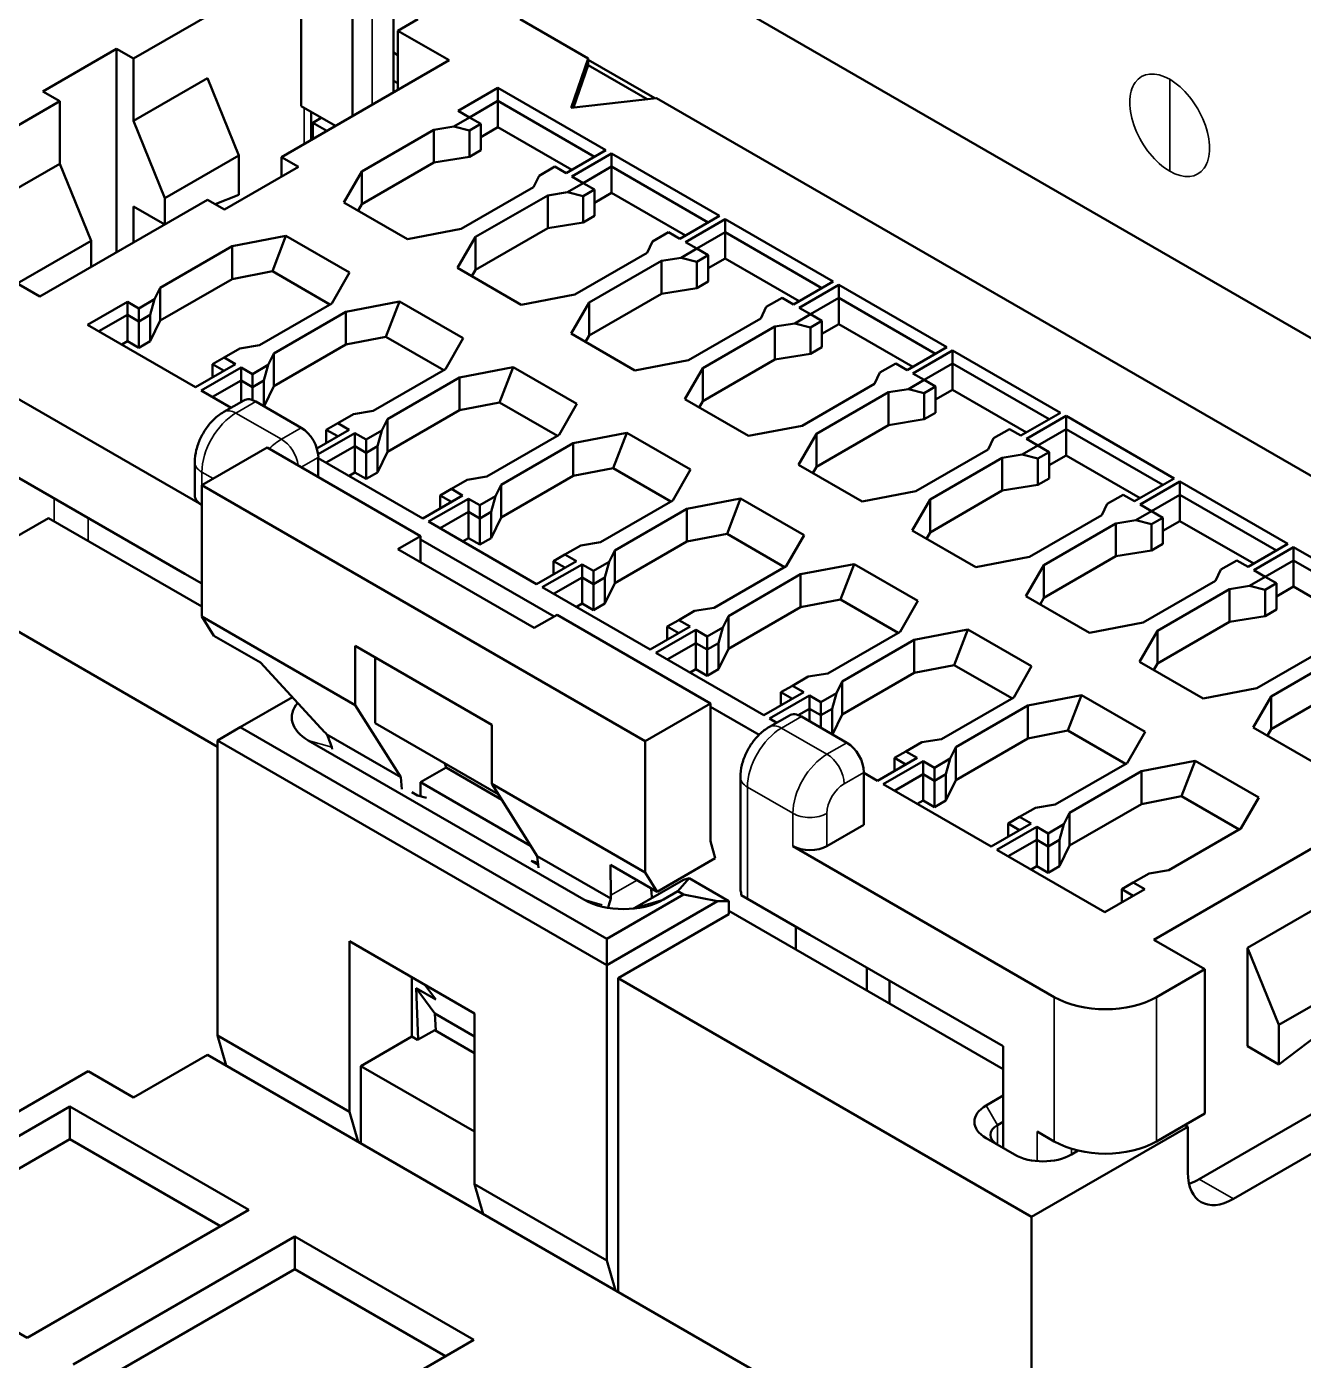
# Model space of a CAD drawing. Header units: millimetres. Extents: x 3118 to 4801, y 919 to 1849.
# Drawn here: x 4013.39 to 4029.27, y 1656.18 to 1672.78 of the extents above; entities that cross this region are included whole.
import ezdxf

# ---------------------------------------------------------------- set-up
doc = ezdxf.new("R2010")
doc.units = ezdxf.units.MM
doc.header["$LTSCALE"] = 1.8
doc.layers.add('외형선(ISO)', color=7, linetype='Continuous', lineweight=50)
doc.layers.add('좁은 외형선(ISO)', color=7, linetype='Continuous', lineweight=35)

msp = doc.modelspace()

# ---------------------------------------------------------------- linework, layer by layer
at = {"layer": '외형선(ISO)'}
for p, q in [((4017.954, 1671.96), (4017.954, 1673.727)), ((4016.806, 1673.584), (4014.72, 1672.38)), ((4016.806, 1673.584), (4016.806, 1671.788)), ((4021.6, 1673.388), (4030.086, 1668.489)), ((4017.443, 1671.665), (4017.443, 1673.216)), ((4018.256, 1672.869), (4018.008, 1672.727)), ((4019.529, 1672.869), (4020.377, 1672.38)), ((4018.008, 1671.992), (4018.008, 1672.727)), ((4018.008, 1672.727), (4018.645, 1672.359)), ((4014.508, 1672.502), (4013.589, 1671.971)), ((4014.508, 1672.502), (4014.508, 1669.971)), ((4014.72, 1672.38), (4014.508, 1672.502)), ((4018.008, 1672.424), (4017.954, 1672.456)), ((4014.72, 1671.604), (4014.72, 1672.38)), ((4016.559, 1671.155), (4018.645, 1672.359)), ((4020.377, 1672.38), (4020.165, 1671.767)), ((4020.377, 1672.298), (4020.195, 1671.771)), ((4020.377, 1672.38), (4020.377, 1672.298)), ((4021.205, 1671.887), (4020.377, 1672.365)), ((4021.108, 1671.876), (4020.377, 1672.298)), ((4015.64, 1672.135), (4014.72, 1671.604)), ((4015.64, 1672.135), (4016.028, 1671.175)), ((4018.008, 1672.073), (4017.954, 1672.105)), ((4013.589, 1671.971), (4013.801, 1671.849)), ((4019.253, 1672.016), (4018.758, 1671.73)), ((4020.596, 1671.24), (4019.253, 1672.016)), ((4019.253, 1672.016), (4019.253, 1671.853)), ((4013.801, 1671.849), (4011.715, 1670.644)), ((4013.801, 1671.849), (4013.801, 1671.073)), ((4017.231, 1671.543), (4016.806, 1671.788)), ((4019.253, 1671.853), (4018.899, 1671.649)), ((4019.253, 1671.853), (4019.253, 1671.526)), ((4020.455, 1671.159), (4019.253, 1671.853)), ((4020.165, 1671.767), (4021.226, 1671.89)), ((4021.226, 1671.89), (4031.17, 1666.149)), ((4016.93, 1671.716), (4016.93, 1671.369)), ((4016.948, 1671.583), (4017.054, 1671.645)), ((4018.899, 1671.649), (4018.703, 1671.535)), ((4018.758, 1671.73), (4018.899, 1671.649)), ((4018.899, 1671.649), (4019.041, 1671.567)), ((4015.109, 1670.644), (4014.72, 1671.604)), ((4017.125, 1671.481), (4016.948, 1671.583)), ((4016.948, 1671.379), (4016.948, 1671.583)), ((4017.559, 1670.977), (4018.457, 1671.496)), ((4018.703, 1671.535), (4018.457, 1671.496)), ((4018.457, 1671.496), (4018.457, 1671.087)), ((4018.703, 1671.535), (4018.899, 1671.485)), ((4019.041, 1671.567), (4018.899, 1671.485)), ((4018.899, 1671.485), (4018.899, 1671.159)), ((4019.041, 1671.567), (4019.041, 1671.24)), ((4019.253, 1671.526), (4019.041, 1671.404)), ((4020.172, 1670.996), (4019.253, 1671.526)), ((4016.028, 1671.175), (4015.109, 1670.644)), ((4016.028, 1670.685), (4016.028, 1671.175)), ((4016.559, 1671.155), (4016.559, 1670.91)), ((4016.771, 1671.032), (4016.559, 1671.155)), ((4018.899, 1671.159), (4018.457, 1671.087)), ((4019.041, 1671.24), (4018.899, 1671.159)), ((4020.101, 1670.955), (4020.596, 1671.24)), ((4020.667, 1671.2), (4020.172, 1670.914)), ((4022.011, 1670.424), (4020.667, 1671.2)), ((4020.667, 1671.2), (4020.667, 1671.036)), ((4013.801, 1671.073), (4012.882, 1670.542)), ((4013.801, 1671.073), (4014.19, 1670.114)), ((4015.852, 1670.502), (4016.771, 1671.032)), ((4017.337, 1670.591), (4017.559, 1670.977)), ((4017.559, 1670.569), (4018.457, 1671.087)), ((4017.559, 1670.977), (4017.559, 1670.569)), ((4019.764, 1670.923), (4019.96, 1671.036)), ((4019.96, 1671.036), (4020.101, 1670.955)), ((4020.667, 1671.036), (4020.314, 1670.832)), ((4020.667, 1671.036), (4020.667, 1670.71)), ((4021.869, 1670.342), (4020.667, 1671.036)), ((4019.695, 1670.781), (4018.797, 1670.263)), ((4019.695, 1670.781), (4019.764, 1670.923)), ((4020.314, 1670.832), (4020.117, 1670.719)), ((4020.172, 1670.914), (4020.314, 1670.832)), ((4020.314, 1670.832), (4020.455, 1670.751)), ((4013.554, 1669.42), (4015.64, 1670.624)), ((4015.109, 1670.644), (4015.109, 1670.318)), ((4015.64, 1670.624), (4015.852, 1670.502)), ((4015.736, 1670.568), (4016.028, 1670.685)), ((4018.974, 1670.161), (4019.872, 1670.679)), ((4020.117, 1670.719), (4019.872, 1670.679)), ((4019.872, 1670.679), (4019.872, 1670.271)), ((4020.117, 1670.719), (4020.314, 1670.669)), ((4020.455, 1670.751), (4020.314, 1670.669)), ((4020.314, 1670.669), (4020.314, 1670.342)), ((4020.455, 1670.751), (4020.455, 1670.424)), ((4020.667, 1670.71), (4020.455, 1670.587)), ((4021.586, 1670.179), (4020.667, 1670.71)), ((4014.72, 1670.093), (4014.72, 1670.542)), ((4014.72, 1670.542), (4015.109, 1670.318)), ((4018.129, 1670.134), (4017.337, 1670.591)), ((4017.513, 1670.489), (4017.559, 1670.569)), ((4020.314, 1670.342), (4019.872, 1670.271)), ((4020.455, 1670.424), (4020.314, 1670.342)), ((4021.516, 1670.138), (4022.011, 1670.424)), ((4022.081, 1670.383), (4021.586, 1670.097)), ((4023.425, 1669.608), (4022.081, 1670.383)), ((4022.081, 1670.383), (4022.081, 1670.22)), ((4014.19, 1670.114), (4013.271, 1669.583)), ((4014.19, 1669.787), (4014.19, 1670.114)), ((4015.947, 1670.046), (4016.615, 1670.175)), ((4016.446, 1669.734), (4016.615, 1670.175)), ((4016.615, 1670.175), (4017.407, 1669.718)), ((4018.797, 1670.263), (4018.129, 1670.134)), ((4018.751, 1669.775), (4018.974, 1670.161)), ((4018.974, 1669.752), (4019.872, 1670.271)), ((4018.974, 1670.161), (4018.974, 1669.752)), ((4021.178, 1670.106), (4021.374, 1670.22)), ((4021.374, 1670.22), (4021.516, 1670.138)), ((4022.081, 1670.22), (4021.728, 1670.016)), ((4022.081, 1670.22), (4022.081, 1669.893)), ((4023.283, 1669.526), (4022.081, 1670.22)), ((4015.049, 1669.528), (4015.947, 1670.046)), ((4015.947, 1670.046), (4015.947, 1669.638)), ((4021.109, 1669.965), (4020.211, 1669.446)), ((4021.109, 1669.965), (4021.178, 1670.106)), ((4021.728, 1670.016), (4021.531, 1669.902)), ((4021.586, 1670.097), (4021.728, 1670.016)), ((4021.728, 1670.016), (4021.869, 1669.934)), ((4012.917, 1669.787), (4013.554, 1669.42)), ((4020.388, 1669.344), (4021.286, 1669.863)), ((4021.531, 1669.902), (4021.286, 1669.863)), ((4021.286, 1669.863), (4021.286, 1669.454)), ((4021.531, 1669.902), (4021.728, 1669.852)), ((4021.869, 1669.934), (4021.728, 1669.852)), ((4021.728, 1669.852), (4021.728, 1669.526)), ((4021.869, 1669.934), (4021.869, 1669.608)), ((4022.081, 1669.893), (4021.869, 1669.771)), ((4023.001, 1669.363), (4022.081, 1669.893)), ((4015.049, 1669.12), (4015.947, 1669.638)), ((4015.947, 1669.638), (4016.446, 1669.734)), ((4016.446, 1669.734), (4017.163, 1669.32)), ((4017.407, 1669.718), (4017.185, 1669.332)), ((4019.543, 1669.318), (4018.751, 1669.775)), ((4018.928, 1669.673), (4018.974, 1669.752)), ((4015.049, 1669.528), (4014.98, 1669.386)), ((4015.049, 1669.528), (4015.049, 1669.12)), ((4020.388, 1668.936), (4021.286, 1669.454)), ((4021.728, 1669.526), (4021.286, 1669.454)), ((4021.869, 1669.608), (4021.728, 1669.526)), ((4022.93, 1669.322), (4023.425, 1669.608)), ((4023.496, 1669.567), (4023.001, 1669.281)), ((4024.839, 1668.791), (4023.496, 1669.567)), ((4023.496, 1669.567), (4023.496, 1669.403)), ((4014.643, 1669.354), (4014.148, 1669.069)), ((4014.784, 1669.273), (4014.643, 1669.354)), ((4014.643, 1669.354), (4014.643, 1669.191)), ((4014.98, 1669.386), (4014.784, 1669.273)), ((4014.98, 1669.386), (4014.925, 1669.191)), ((4017.185, 1669.332), (4016.287, 1668.813)), ((4017.361, 1669.23), (4018.03, 1669.358)), ((4017.86, 1668.918), (4018.03, 1669.358)), ((4018.03, 1669.358), (4018.822, 1668.901)), ((4020.211, 1669.446), (4019.543, 1669.318)), ((4020.165, 1668.958), (4020.388, 1669.344)), ((4020.388, 1669.344), (4020.388, 1668.936)), ((4022.523, 1669.148), (4022.592, 1669.29)), ((4022.592, 1669.29), (4022.788, 1669.403)), ((4022.788, 1669.403), (4022.93, 1669.322)), ((4023.496, 1669.403), (4023.142, 1669.199)), ((4023.496, 1669.403), (4023.496, 1669.077)), ((4024.698, 1668.709), (4023.496, 1669.403)), ((4014.643, 1669.191), (4014.289, 1668.987)), ((4014.643, 1669.191), (4014.643, 1668.864)), ((4014.784, 1669.109), (4014.643, 1669.191)), ((4014.784, 1669.273), (4014.784, 1669.109)), ((4014.925, 1669.191), (4014.784, 1669.109)), ((4014.925, 1669.191), (4014.925, 1668.864)), ((4015.049, 1669.12), (4014.925, 1668.864)), ((4016.463, 1668.711), (4017.361, 1669.23)), ((4017.361, 1669.23), (4017.361, 1668.822)), ((4022.523, 1669.148), (4021.625, 1668.63)), ((4023.142, 1669.199), (4022.946, 1669.086)), ((4023.001, 1669.281), (4023.142, 1669.199)), ((4023.142, 1669.199), (4023.283, 1669.118)), ((4023.283, 1669.118), (4023.142, 1669.036)), ((4023.283, 1669.118), (4023.283, 1668.791)), ((4014.148, 1669.069), (4015.491, 1668.293)), ((4014.784, 1669.109), (4014.784, 1668.783)), ((4020.957, 1668.501), (4020.165, 1668.958)), ((4021.802, 1668.528), (4022.7, 1669.046)), ((4022.946, 1669.086), (4022.7, 1669.046)), ((4022.7, 1669.046), (4022.7, 1668.638)), ((4022.946, 1669.086), (4023.142, 1669.036)), ((4023.142, 1669.036), (4023.142, 1668.709)), ((4023.496, 1669.077), (4023.283, 1668.954)), ((4024.415, 1668.546), (4023.496, 1669.077)), ((4014.643, 1668.864), (4014.572, 1668.824)), ((4014.784, 1668.783), (4014.643, 1668.864)), ((4014.925, 1668.864), (4014.784, 1668.783)), ((4016.041, 1668.774), (4016.287, 1668.813)), ((4016.463, 1668.303), (4017.361, 1668.822)), ((4017.361, 1668.822), (4017.86, 1668.918)), ((4017.86, 1668.918), (4018.578, 1668.503)), ((4018.822, 1668.901), (4018.599, 1668.515)), ((4020.342, 1668.856), (4020.388, 1668.936)), ((4023.283, 1668.791), (4023.142, 1668.709)), ((4024.344, 1668.505), (4024.839, 1668.791)), ((4015.569, 1666.827), (4012.316, 1668.705)), ((4015.845, 1668.66), (4015.703, 1668.579)), ((4015.845, 1668.66), (4016.041, 1668.774)), ((4015.986, 1668.579), (4015.845, 1668.66)), ((4016.463, 1668.711), (4016.395, 1668.57)), ((4016.463, 1668.711), (4016.463, 1668.303)), ((4021.625, 1668.63), (4020.957, 1668.501)), ((4021.802, 1668.119), (4022.7, 1668.638)), ((4023.142, 1668.709), (4022.7, 1668.638)), ((4024.91, 1668.75), (4024.415, 1668.464)), ((4026.253, 1667.975), (4024.91, 1668.75)), ((4024.91, 1668.75), (4024.91, 1668.587)), ((4015.491, 1668.293), (4015.986, 1668.579)), ((4016.057, 1668.538), (4015.562, 1668.252)), ((4015.703, 1668.579), (4015.703, 1668.415)), ((4015.845, 1668.497), (4015.703, 1668.579)), ((4016.198, 1668.456), (4016.057, 1668.538)), ((4016.057, 1668.538), (4016.057, 1668.375)), ((4016.395, 1668.57), (4016.198, 1668.456)), ((4016.198, 1668.456), (4016.198, 1668.293)), ((4016.395, 1668.57), (4016.34, 1668.375)), ((4018.599, 1668.515), (4017.701, 1667.997)), ((4018.776, 1668.413), (4019.444, 1668.542)), ((4019.274, 1668.101), (4019.444, 1668.542)), ((4019.444, 1668.542), (4020.236, 1668.085)), ((4021.579, 1668.142), (4021.802, 1668.528)), ((4021.802, 1668.528), (4021.802, 1668.119)), ((4023.937, 1668.332), (4024.006, 1668.473)), ((4024.006, 1668.473), (4024.203, 1668.587)), ((4024.203, 1668.587), (4024.344, 1668.505)), ((4024.415, 1668.464), (4024.556, 1668.383)), ((4024.91, 1668.587), (4024.556, 1668.383)), ((4024.91, 1668.587), (4024.91, 1668.26)), ((4026.112, 1667.893), (4024.91, 1668.587)), ((4016.057, 1668.375), (4015.703, 1668.17)), ((4016.057, 1668.375), (4016.057, 1668.109)), ((4016.198, 1668.293), (4016.057, 1668.375)), ((4016.34, 1668.375), (4016.198, 1668.293)), ((4016.198, 1668.293), (4016.198, 1668.133)), ((4016.34, 1668.375), (4016.34, 1668.056)), ((4016.463, 1668.303), (4016.343, 1668.054)), ((4017.878, 1667.895), (4018.776, 1668.413)), ((4018.776, 1668.413), (4018.776, 1668.005)), ((4023.937, 1668.332), (4023.039, 1667.813)), ((4024.556, 1668.383), (4024.36, 1668.269)), ((4024.556, 1668.383), (4024.698, 1668.301)), ((4024.698, 1668.301), (4024.556, 1668.219)), ((4024.698, 1668.301), (4024.698, 1667.975)), ((4015.562, 1668.252), (4015.934, 1668.037)), ((4015.843, 1667.985), (4016.091, 1668.128)), ((4022.371, 1667.685), (4021.579, 1668.142)), ((4023.216, 1667.711), (4024.114, 1668.23)), ((4024.36, 1668.269), (4024.114, 1668.23)), ((4024.114, 1668.23), (4024.114, 1667.821)), ((4024.36, 1668.269), (4024.556, 1668.219)), ((4024.556, 1668.219), (4024.556, 1667.893)), ((4024.91, 1668.26), (4024.698, 1668.138)), ((4025.829, 1667.73), (4024.91, 1668.26)), ((4016.806, 1667.787), (4016.241, 1668.113)), ((4017.259, 1667.844), (4017.455, 1667.957)), ((4017.455, 1667.957), (4017.701, 1667.997)), ((4017.878, 1667.487), (4018.776, 1668.005)), ((4018.776, 1668.005), (4019.274, 1668.101)), ((4019.274, 1668.101), (4019.992, 1667.687)), ((4020.236, 1668.085), (4020.013, 1667.699)), ((4021.756, 1668.04), (4021.802, 1668.119)), ((4024.698, 1667.975), (4024.556, 1667.893)), ((4025.758, 1667.689), (4026.253, 1667.975)), ((4017.259, 1667.844), (4017.117, 1667.762)), ((4017.4, 1667.762), (4017.259, 1667.844)), ((4017.878, 1667.895), (4017.809, 1667.753)), ((4017.878, 1667.895), (4017.878, 1667.487)), ((4023.039, 1667.813), (4022.371, 1667.685)), ((4023.216, 1667.303), (4024.114, 1667.821)), ((4024.556, 1667.893), (4024.114, 1667.821)), ((4026.324, 1667.934), (4025.829, 1667.648)), ((4027.667, 1667.158), (4026.324, 1667.934)), ((4026.324, 1667.934), (4026.324, 1667.77)), ((4017, 1667.531), (4017.4, 1667.762)), ((4017.471, 1667.721), (4017.016, 1667.459)), ((4017.117, 1667.762), (4017.117, 1667.599)), ((4017.259, 1667.681), (4017.117, 1667.762)), ((4017.612, 1667.64), (4017.471, 1667.721)), ((4017.471, 1667.721), (4017.471, 1667.558)), ((4017.809, 1667.753), (4017.612, 1667.64)), ((4017.612, 1667.64), (4017.612, 1667.476)), ((4017.809, 1667.753), (4017.754, 1667.558)), ((4020.013, 1667.699), (4019.115, 1667.18)), ((4020.19, 1667.597), (4020.858, 1667.725)), ((4020.688, 1667.285), (4020.858, 1667.725)), ((4020.858, 1667.725), (4021.65, 1667.268)), ((4022.993, 1667.325), (4023.216, 1667.711)), ((4023.216, 1667.711), (4023.216, 1667.303)), ((4025.352, 1667.515), (4025.42, 1667.657)), ((4025.42, 1667.657), (4025.617, 1667.77)), ((4025.617, 1667.77), (4025.758, 1667.689)), ((4025.829, 1667.648), (4025.97, 1667.566)), ((4026.324, 1667.77), (4025.97, 1667.566)), ((4026.324, 1667.77), (4026.324, 1667.444)), ((4027.526, 1667.076), (4026.324, 1667.77)), ((4016.382, 1667.542), (4015.569, 1667.072)), ((4016.382, 1667.542), (4018.291, 1666.439)), ((4017.471, 1667.558), (4017.117, 1667.354)), ((4017.471, 1667.558), (4017.471, 1667.231)), ((4017.612, 1667.476), (4017.471, 1667.558)), ((4017.754, 1667.558), (4017.612, 1667.476)), ((4017.612, 1667.476), (4017.612, 1667.15)), ((4017.754, 1667.558), (4017.754, 1667.231)), ((4017.878, 1667.487), (4017.754, 1667.231)), ((4019.292, 1667.078), (4020.19, 1667.597)), ((4020.19, 1667.597), (4020.19, 1667.189)), ((4025.352, 1667.515), (4024.454, 1666.997)), ((4025.97, 1667.566), (4025.774, 1667.453)), ((4025.97, 1667.566), (4026.112, 1667.485)), ((4026.112, 1667.485), (4025.97, 1667.403)), ((4026.112, 1667.485), (4026.112, 1667.158)), ((4015.357, 1665.97), (4012.953, 1667.358)), ((4015.481, 1666.95), (4015.481, 1667.358)), ((4017.018, 1667.174), (4017.018, 1667.419)), ((4017.018, 1667.411), (4018.32, 1666.66)), ((4023.785, 1666.868), (4022.993, 1667.325)), ((4023.17, 1667.223), (4023.216, 1667.303)), ((4024.63, 1666.895), (4025.528, 1667.413)), ((4025.774, 1667.453), (4025.528, 1667.413)), ((4025.528, 1667.413), (4025.528, 1667.005)), ((4025.774, 1667.453), (4025.97, 1667.403)), ((4025.97, 1667.403), (4025.97, 1667.076)), ((4026.324, 1667.444), (4026.112, 1667.321)), ((4027.243, 1666.913), (4026.324, 1667.444)), ((4017.471, 1667.231), (4017.4, 1667.191)), ((4017.612, 1667.15), (4017.471, 1667.231)), ((4017.754, 1667.231), (4017.612, 1667.15)), ((4018.673, 1667.027), (4018.869, 1667.141)), ((4018.869, 1667.141), (4019.115, 1667.18)), ((4019.292, 1666.67), (4020.19, 1667.189)), ((4020.19, 1667.189), (4020.688, 1667.285)), ((4020.688, 1667.285), (4021.406, 1666.87)), ((4021.65, 1667.268), (4021.427, 1666.882)), ((4026.112, 1667.158), (4025.97, 1667.076)), ((4027.172, 1666.872), (4027.667, 1667.158)), ((4015.569, 1667.072), (4021.084, 1663.888)), ((4015.569, 1667.072), (4015.569, 1665.439)), ((4018.673, 1667.027), (4018.532, 1666.946)), ((4018.814, 1666.946), (4018.673, 1667.027)), ((4019.292, 1667.078), (4019.223, 1666.937)), ((4019.292, 1667.078), (4019.292, 1666.67)), ((4024.454, 1666.997), (4023.785, 1666.868)), ((4024.63, 1666.486), (4025.528, 1667.005)), ((4025.97, 1667.076), (4025.528, 1667.005)), ((4027.738, 1667.117), (4027.243, 1666.831)), ((4029.082, 1666.342), (4027.738, 1667.117)), ((4027.738, 1667.117), (4027.738, 1666.954)), ((4018.32, 1666.66), (4018.814, 1666.946)), ((4018.885, 1666.905), (4018.39, 1666.619)), ((4018.532, 1666.946), (4018.532, 1666.782)), ((4018.673, 1666.864), (4018.532, 1666.946)), ((4019.027, 1666.823), (4018.885, 1666.905)), ((4018.885, 1666.905), (4018.885, 1666.742)), ((4019.223, 1666.937), (4019.027, 1666.823)), ((4019.027, 1666.823), (4019.027, 1666.66)), ((4019.223, 1666.937), (4019.168, 1666.742)), ((4021.427, 1666.882), (4020.529, 1666.364)), ((4021.604, 1666.78), (4022.272, 1666.909)), ((4022.103, 1666.468), (4022.272, 1666.909)), ((4022.272, 1666.909), (4023.064, 1666.452)), ((4024.408, 1666.509), (4024.63, 1666.895)), ((4024.63, 1666.895), (4024.63, 1666.486)), ((4026.766, 1666.699), (4026.835, 1666.84)), ((4026.835, 1666.84), (4027.031, 1666.954)), ((4027.031, 1666.954), (4027.172, 1666.872)), ((4027.243, 1666.831), (4027.385, 1666.75)), ((4027.738, 1666.954), (4027.385, 1666.75)), ((4027.738, 1666.954), (4027.738, 1666.627)), ((4028.94, 1666.26), (4027.738, 1666.954)), ((4015.763, 1663.817), (4010.761, 1666.705)), ((4013.66, 1666.664), (4013.165, 1666.378)), ((4013.66, 1666.664), (4015.569, 1665.562)), ((4018.885, 1666.742), (4018.532, 1666.537)), ((4018.885, 1666.742), (4018.885, 1666.415)), ((4019.027, 1666.66), (4018.885, 1666.742)), ((4019.168, 1666.742), (4019.027, 1666.66)), ((4019.027, 1666.66), (4019.027, 1666.333)), ((4019.168, 1666.742), (4019.168, 1666.415)), ((4019.292, 1666.67), (4019.168, 1666.415)), ((4020.706, 1666.262), (4021.604, 1666.78)), ((4021.604, 1666.78), (4021.604, 1666.372)), ((4026.766, 1666.699), (4025.868, 1666.18)), ((4027.188, 1666.636), (4026.943, 1666.597)), ((4027.385, 1666.75), (4027.188, 1666.636)), ((4027.188, 1666.636), (4027.385, 1666.586)), ((4027.385, 1666.75), (4027.526, 1666.668)), ((4027.526, 1666.668), (4027.385, 1666.586)), ((4027.526, 1666.668), (4027.526, 1666.342)), ((4027.738, 1666.627), (4027.526, 1666.505)), ((4028.657, 1666.097), (4027.738, 1666.627)), ((4018.39, 1666.619), (4019.734, 1665.843)), ((4021.604, 1666.372), (4022.103, 1666.468)), ((4022.103, 1666.468), (4022.82, 1666.054)), ((4025.2, 1666.052), (4024.408, 1666.509)), ((4024.584, 1666.407), (4024.63, 1666.486)), ((4026.045, 1666.078), (4026.943, 1666.597)), ((4026.943, 1666.597), (4026.943, 1666.188)), ((4027.385, 1666.586), (4027.385, 1666.26)), ((4018.291, 1666.439), (4018.008, 1666.276)), ((4018.291, 1666.113), (4018.291, 1666.439)), ((4019.953, 1665.439), (4018.291, 1666.399)), ((4018.885, 1666.415), (4018.814, 1666.374)), ((4019.027, 1666.333), (4018.885, 1666.415)), ((4019.168, 1666.415), (4019.027, 1666.333)), ((4020.087, 1666.211), (4020.284, 1666.324)), ((4020.284, 1666.324), (4020.529, 1666.364)), ((4020.706, 1665.854), (4021.604, 1666.372)), ((4023.064, 1666.452), (4022.841, 1666.066)), ((4027.526, 1666.342), (4027.385, 1666.26)), ((4028.587, 1666.056), (4029.082, 1666.342)), ((4029.152, 1666.301), (4028.657, 1666.015)), ((4030.478, 1665.535), (4029.152, 1666.301)), ((4029.152, 1666.301), (4029.152, 1666.137)), ((4018.008, 1666.276), (4019.705, 1665.296)), ((4019.734, 1665.843), (4020.229, 1666.129)), ((4020.087, 1666.211), (4019.946, 1666.129)), ((4019.946, 1666.129), (4019.946, 1665.966)), ((4020.087, 1666.048), (4019.946, 1666.129)), ((4020.229, 1666.129), (4020.087, 1666.211)), ((4020.706, 1666.262), (4020.637, 1666.12)), ((4020.706, 1666.262), (4020.706, 1665.854)), ((4025.868, 1666.18), (4025.2, 1666.052)), ((4026.045, 1665.67), (4026.943, 1666.188)), ((4027.385, 1666.26), (4026.943, 1666.188)), ((4028.249, 1666.024), (4028.445, 1666.137)), ((4028.445, 1666.137), (4028.587, 1666.056)), ((4029.152, 1666.137), (4028.799, 1665.933)), ((4029.152, 1666.137), (4029.152, 1665.811)), ((4030.354, 1665.443), (4029.152, 1666.137)), ((4015.569, 1665.848), (4015.357, 1665.97)), ((4020.299, 1666.088), (4019.804, 1665.803)), ((4020.441, 1666.007), (4020.299, 1666.088)), ((4020.299, 1666.088), (4020.299, 1665.925)), ((4020.637, 1666.12), (4020.441, 1666.007)), ((4020.441, 1666.007), (4020.441, 1665.843)), ((4020.637, 1666.12), (4020.582, 1665.925)), ((4022.841, 1666.066), (4021.943, 1665.547)), ((4022.12, 1665.445), (4023.018, 1665.964)), ((4023.018, 1665.964), (4023.686, 1666.092)), ((4023.018, 1665.964), (4023.018, 1665.556)), ((4023.517, 1665.652), (4023.686, 1666.092)), ((4023.686, 1666.092), (4024.478, 1665.635)), ((4025.822, 1665.692), (4026.045, 1666.078)), ((4026.045, 1666.078), (4026.045, 1665.67)), ((4028.18, 1665.882), (4028.249, 1666.024)), ((4028.657, 1666.015), (4028.799, 1665.933)), ((4019.804, 1665.803), (4021.148, 1665.027)), ((4020.299, 1665.925), (4019.946, 1665.721)), ((4020.299, 1665.925), (4020.299, 1665.599)), ((4020.441, 1665.843), (4020.299, 1665.925)), ((4020.582, 1665.925), (4020.441, 1665.843)), ((4020.441, 1665.843), (4020.441, 1665.517)), ((4020.582, 1665.925), (4020.582, 1665.599)), ((4020.706, 1665.854), (4020.582, 1665.599)), ((4028.18, 1665.882), (4027.282, 1665.364)), ((4028.602, 1665.82), (4028.357, 1665.78)), ((4028.799, 1665.933), (4028.602, 1665.82)), ((4028.602, 1665.82), (4028.799, 1665.77)), ((4028.799, 1665.933), (4028.94, 1665.852)), ((4028.94, 1665.852), (4028.799, 1665.77)), ((4028.94, 1665.852), (4028.94, 1665.525)), ((4029.152, 1665.811), (4028.94, 1665.688)), ((4030.072, 1665.28), (4029.152, 1665.811)), ((4023.018, 1665.556), (4023.517, 1665.652)), ((4023.517, 1665.652), (4024.234, 1665.237)), ((4024.478, 1665.635), (4024.256, 1665.249)), ((4026.614, 1665.235), (4025.822, 1665.692)), ((4025.999, 1665.59), (4026.045, 1665.67)), ((4027.459, 1665.262), (4028.357, 1665.78)), ((4028.357, 1665.78), (4028.357, 1665.372)), ((4028.799, 1665.77), (4028.799, 1665.443)), ((4020.299, 1665.599), (4020.229, 1665.558)), ((4020.441, 1665.517), (4020.299, 1665.599)), ((4020.582, 1665.599), (4020.441, 1665.517)), ((4021.502, 1665.394), (4021.698, 1665.508)), ((4021.698, 1665.508), (4021.943, 1665.547)), ((4022.12, 1665.037), (4023.018, 1665.556)), ((4028.94, 1665.525), (4028.799, 1665.443)), ((4015.569, 1665.439), (4015.72, 1665.2)), ((4015.569, 1665.439), (4017.478, 1664.337)), ((4019.988, 1665.46), (4019.705, 1665.296)), ((4019.988, 1665.46), (4021.897, 1664.357)), ((4021.148, 1665.027), (4021.643, 1665.313)), ((4021.502, 1665.394), (4021.36, 1665.313)), ((4021.36, 1665.313), (4021.36, 1665.149)), ((4021.502, 1665.231), (4021.36, 1665.313)), ((4021.643, 1665.313), (4021.502, 1665.394)), ((4022.051, 1665.304), (4021.855, 1665.19)), ((4022.051, 1665.304), (4021.996, 1665.109)), ((4022.12, 1665.445), (4022.051, 1665.304)), ((4022.12, 1665.445), (4022.12, 1665.037)), ((4027.282, 1665.364), (4026.614, 1665.235)), ((4027.459, 1664.853), (4028.357, 1665.372)), ((4028.799, 1665.443), (4028.357, 1665.372)), ((4015.72, 1665.2), (4016.3, 1664.865)), ((4021.714, 1665.272), (4021.219, 1664.986)), ((4021.855, 1665.19), (4021.714, 1665.272)), ((4021.714, 1665.272), (4021.714, 1665.109)), ((4021.855, 1665.19), (4021.855, 1665.027)), ((4024.256, 1665.249), (4023.358, 1664.731)), ((4023.534, 1664.629), (4024.432, 1665.147)), ((4024.432, 1665.147), (4025.101, 1665.276)), ((4024.432, 1665.147), (4024.432, 1664.739)), ((4024.931, 1664.835), (4025.101, 1665.276)), ((4025.101, 1665.276), (4025.893, 1664.819)), ((4027.236, 1664.876), (4027.459, 1665.262)), ((4027.459, 1665.262), (4027.459, 1664.853)), ((4017.478, 1664.337), (4017.478, 1665.072)), ((4017.478, 1665.072), (4019.175, 1664.092)), ((4021.219, 1664.986), (4022.562, 1664.21)), ((4021.714, 1665.109), (4021.36, 1664.904)), ((4021.714, 1665.109), (4021.714, 1664.782)), ((4021.855, 1665.027), (4021.714, 1665.109)), ((4021.996, 1665.109), (4021.855, 1665.027)), ((4021.855, 1665.027), (4021.855, 1664.7)), ((4021.996, 1665.109), (4021.996, 1664.782)), ((4022.12, 1665.037), (4021.996, 1664.782)), ((4029.594, 1665.066), (4028.696, 1664.547)), ((4016.3, 1664.865), (4017.051, 1664.051)), ((4017.726, 1664.929), (4017.726, 1664.112)), ((4024.432, 1664.739), (4024.931, 1664.835)), ((4024.931, 1664.835), (4025.649, 1664.421)), ((4025.893, 1664.819), (4025.67, 1664.433)), ((4028.028, 1664.419), (4027.236, 1664.876)), ((4027.413, 1664.774), (4027.459, 1664.853)), ((4028.873, 1664.445), (4029.575, 1664.85)), ((4021.714, 1664.782), (4021.643, 1664.741)), ((4021.855, 1664.7), (4021.714, 1664.782)), ((4021.996, 1664.782), (4021.855, 1664.7)), ((4022.916, 1664.578), (4023.112, 1664.691)), ((4023.112, 1664.691), (4023.358, 1664.731)), ((4023.534, 1664.221), (4024.432, 1664.739)), ((4022.562, 1664.21), (4023.057, 1664.496)), ((4022.916, 1664.578), (4022.774, 1664.496)), ((4022.774, 1664.496), (4022.774, 1664.333)), ((4022.916, 1664.415), (4022.774, 1664.496)), ((4023.057, 1664.496), (4022.916, 1664.578)), ((4023.466, 1664.487), (4023.269, 1664.374)), ((4023.466, 1664.487), (4023.411, 1664.292)), ((4023.534, 1664.629), (4023.466, 1664.487)), ((4023.534, 1664.629), (4023.534, 1664.221)), ((4028.696, 1664.547), (4028.028, 1664.419)), ((4016.046, 1664.061), (4016.695, 1664.436)), ((4017.478, 1664.337), (4018.044, 1663.439)), ((4021.897, 1664.357), (4021.084, 1663.888)), ((4021.897, 1662.643), (4021.897, 1664.357)), ((4022.502, 1663.967), (4021.897, 1664.317)), ((4023.128, 1664.455), (4022.633, 1664.17)), ((4023.269, 1664.374), (4023.128, 1664.455)), ((4023.128, 1664.455), (4023.128, 1664.292)), ((4023.269, 1664.374), (4023.269, 1664.21)), ((4025.67, 1664.433), (4024.772, 1663.914)), ((4024.949, 1663.812), (4025.847, 1664.331)), ((4025.847, 1664.331), (4026.515, 1664.459)), ((4025.847, 1664.331), (4025.847, 1663.923)), ((4026.345, 1664.019), (4026.515, 1664.459)), ((4026.515, 1664.459), (4027.307, 1664.002)), ((4028.65, 1664.059), (4028.873, 1664.445)), ((4028.873, 1664.445), (4028.873, 1664.037)), ((4028.873, 1664.037), (4029.57, 1664.439)), ((4022.631, 1664.066), (4022.879, 1664.209)), ((4022.633, 1664.17), (4022.722, 1664.118)), ((4023.128, 1664.292), (4022.99, 1664.212)), ((4023.029, 1664.194), (4023.595, 1663.868)), ((4023.128, 1664.292), (4023.128, 1664.137)), ((4023.269, 1664.21), (4023.128, 1664.292)), ((4023.411, 1664.292), (4023.269, 1664.21)), ((4023.269, 1664.21), (4023.269, 1664.055)), ((4023.411, 1664.292), (4023.411, 1663.974)), ((4023.534, 1664.221), (4023.414, 1663.972)), ((4016.046, 1664.061), (4015.763, 1663.898)), ((4020.607, 1661.428), (4016.046, 1664.061)), ((4017.726, 1664.112), (4019.256, 1663.229)), ((4019.175, 1663.357), (4019.175, 1664.092)), ((4025.847, 1663.923), (4026.345, 1664.019)), ((4026.345, 1664.019), (4027.063, 1663.604)), ((4027.307, 1664.002), (4027.084, 1663.616)), ((4029.442, 1663.602), (4028.65, 1664.059)), ((4028.827, 1663.957), (4028.873, 1664.037)), ((4020.607, 1661.102), (4015.763, 1663.898)), ((4015.763, 1660.224), (4015.763, 1663.898)), ((4020.322, 1661.917), (4016.893, 1663.897)), ((4017.125, 1663.969), (4018.044, 1663.439)), ((4021.084, 1663.888), (4021.084, 1662.255)), ((4024.33, 1663.761), (4024.526, 1663.875)), ((4024.526, 1663.875), (4024.772, 1663.914)), ((4024.949, 1663.812), (4024.88, 1663.671)), ((4024.949, 1663.404), (4025.847, 1663.923)), ((4024.949, 1663.812), (4024.949, 1663.404)), ((4023.976, 1663.394), (4024.471, 1663.68)), ((4024.33, 1663.761), (4024.189, 1663.68)), ((4024.189, 1663.68), (4024.189, 1663.516)), ((4024.33, 1663.598), (4024.189, 1663.68)), ((4024.471, 1663.68), (4024.33, 1663.761)), ((4024.88, 1663.671), (4024.683, 1663.557)), ((4024.88, 1663.671), (4024.825, 1663.476)), ((4027.261, 1663.514), (4027.929, 1663.643)), ((4027.759, 1663.202), (4027.929, 1663.643)), ((4027.929, 1663.643), (4028.721, 1663.186)), ((4018.291, 1663.378), (4018.607, 1663.56)), ((4018.607, 1663.56), (4018.592, 1663.612)), ((4019.3, 1663.16), (4018.607, 1663.56)), ((4023.807, 1662.847), (4023.807, 1663.5)), ((4023.807, 1663.492), (4023.976, 1663.394)), ((4024.542, 1663.639), (4024.047, 1663.353)), ((4024.542, 1663.476), (4024.189, 1663.271)), ((4024.683, 1663.557), (4024.542, 1663.639)), ((4024.542, 1663.639), (4024.542, 1663.476)), ((4024.542, 1663.476), (4024.542, 1663.149)), ((4024.683, 1663.394), (4024.542, 1663.476)), ((4024.683, 1663.557), (4024.683, 1663.394)), ((4024.825, 1663.476), (4024.683, 1663.394)), ((4024.825, 1663.476), (4024.825, 1663.149)), ((4027.084, 1663.616), (4026.186, 1663.098)), ((4026.363, 1662.996), (4027.261, 1663.514)), ((4027.261, 1663.514), (4027.261, 1663.106)), ((4018.044, 1663.439), (4018.059, 1663.29)), ((4018.291, 1663.202), (4018.291, 1663.378)), ((4019.66, 1662.587), (4018.291, 1663.378)), ((4019.175, 1663.357), (4019.741, 1662.459)), ((4019.175, 1663.357), (4021.084, 1662.255)), ((4022.269, 1662.051), (4022.269, 1663.439)), ((4024.047, 1663.353), (4025.391, 1662.577)), ((4024.683, 1663.394), (4024.683, 1663.067)), ((4024.949, 1663.404), (4024.825, 1663.149)), ((4018.183, 1663.254), (4018.254, 1663.213)), ((4018.362, 1663.182), (4018.254, 1663.213)), ((4024.542, 1663.149), (4024.471, 1663.108)), ((4024.683, 1663.067), (4024.542, 1663.149)), ((4024.825, 1663.149), (4024.683, 1663.067)), ((4027.261, 1663.106), (4027.759, 1663.202)), ((4027.759, 1663.202), (4028.477, 1662.788)), ((4028.721, 1663.186), (4028.498, 1662.8)), ((4025.744, 1662.945), (4025.941, 1663.058)), ((4025.941, 1663.058), (4026.186, 1663.098)), ((4026.363, 1662.996), (4026.294, 1662.854)), ((4026.363, 1662.588), (4027.261, 1663.106)), ((4026.363, 1662.996), (4026.363, 1662.588)), ((4023.347, 1662.582), (4023.807, 1662.847)), ((4025.391, 1662.577), (4025.886, 1662.863)), ((4025.956, 1662.822), (4025.461, 1662.537)), ((4025.744, 1662.945), (4025.603, 1662.863)), ((4025.603, 1662.863), (4025.603, 1662.7)), ((4025.744, 1662.782), (4025.603, 1662.863)), ((4025.886, 1662.863), (4025.744, 1662.945)), ((4026.098, 1662.741), (4025.956, 1662.822)), ((4025.956, 1662.822), (4025.956, 1662.659)), ((4026.294, 1662.854), (4026.098, 1662.741)), ((4026.294, 1662.854), (4026.239, 1662.659)), ((4025.956, 1662.659), (4025.603, 1662.455)), ((4026.098, 1662.577), (4025.956, 1662.659)), ((4025.956, 1662.659), (4025.956, 1662.333)), ((4026.098, 1662.741), (4026.098, 1662.577)), ((4026.239, 1662.659), (4026.098, 1662.577)), ((4026.239, 1662.659), (4026.239, 1662.333)), ((4028.498, 1662.8), (4027.6, 1662.281)), ((4021.955, 1662.431), (4021.897, 1662.643)), ((4026.175, 1660.704), (4022.923, 1662.582)), ((4025.461, 1662.537), (4026.805, 1661.761)), ((4026.098, 1662.577), (4026.098, 1662.251)), ((4026.363, 1662.588), (4026.239, 1662.333)), ((4029.499, 1662.622), (4027.413, 1661.418)), ((4019.668, 1662.397), (4019.752, 1662.348)), ((4019.668, 1662.397), (4019.75, 1662.373)), ((4019.741, 1662.459), (4019.756, 1662.31)), ((4019.741, 1662.459), (4020.659, 1661.929)), ((4020.656, 1661.97), (4020.655, 1662.35)), ((4021.235, 1662.015), (4020.655, 1662.35)), ((4021.235, 1662.015), (4021.955, 1662.431)), ((4025.956, 1662.333), (4025.886, 1662.292)), ((4026.098, 1662.251), (4025.956, 1662.333)), ((4026.239, 1662.333), (4026.098, 1662.251)), ((4021.562, 1662.163), (4020.958, 1661.815)), ((4021.084, 1662.255), (4021.235, 1662.015)), ((4021.491, 1662.02), (4021.632, 1662.184)), ((4021.562, 1662.163), (4021.632, 1662.184)), ((4021.632, 1662.184), (4022.127, 1661.898)), ((4027.158, 1662.128), (4027.355, 1662.242)), ((4027.355, 1662.242), (4027.6, 1662.281)), ((4021.491, 1662.02), (4021.312, 1661.917)), ((4021.491, 1662.02), (4021.562, 1661.979)), ((4022.279, 1661.973), (4022.279, 1662.006)), ((4026.805, 1661.761), (4027.3, 1662.047)), ((4027.158, 1662.128), (4027.017, 1662.047)), ((4027.158, 1661.965), (4027.017, 1662.047)), ((4027.017, 1662.047), (4027.017, 1661.883)), ((4027.3, 1662.047), (4027.158, 1662.128)), ((4020.607, 1661.428), (4021.562, 1661.979)), ((4020.607, 1661.102), (4021.986, 1661.898)), ((4021.986, 1661.898), (4021.562, 1661.979)), ((4022.127, 1661.898), (4021.986, 1661.898)), ((4022.127, 1661.898), (4022.127, 1661.734)), ((4022.279, 1661.973), (4022.357, 1661.928)), ((4022.357, 1661.928), (4023.135, 1661.479)), ((4029.499, 1661.847), (4028.58, 1661.316)), ((4020.748, 1660.938), (4022.127, 1661.734)), ((4025.539, 1659.805), (4022.127, 1661.775)), ((4022.958, 1661.581), (4022.958, 1661.296)), ((4017.407, 1659.275), (4017.407, 1661.398)), ((4018.963, 1660.499), (4017.407, 1661.398)), ((4020.607, 1661.102), (4020.607, 1661.428)), ((4025.539, 1660.091), (4023.135, 1661.479)), ((4028.049, 1661.051), (4027.413, 1661.418)), ((4028.58, 1661.316), (4028.58, 1660.091)), ((4028.969, 1660.357), (4028.58, 1661.316)), ((4020.607, 1657.427), (4020.607, 1661.102)), ((4023.842, 1661.071), (4023.842, 1660.785)), ((4028.049, 1661.051), (4027.448, 1660.704)), ((4028.049, 1659.254), (4028.049, 1661.051)), ((4018.183, 1660.95), (4018.183, 1660.212)), ((4018.48, 1660.673), (4018.343, 1660.858)), ((4025.893, 1657.968), (4020.748, 1660.938)), ((4020.748, 1660.938), (4020.748, 1657.035)), ((4024.125, 1660.908), (4024.125, 1660.622)), ((4018.259, 1660.175), (4018.234, 1660.815)), ((4018.234, 1660.815), (4018.48, 1660.673)), ((4018.468, 1660.499), (4018.234, 1660.815)), ((4029.57, 1660.704), (4028.969, 1660.357)), ((4018.479, 1660.287), (4018.468, 1660.499)), ((4018.963, 1660.214), (4018.468, 1660.499)), ((4018.963, 1658.377), (4018.963, 1660.499)), ((4028.969, 1660.357), (4028.969, 1659.867)), ((4017.407, 1659.275), (4015.763, 1660.224)), ((4015.871, 1659.852), (4015.763, 1660.224)), ((4018.183, 1660.212), (4017.549, 1659.846)), ((4018.254, 1660.172), (4018.183, 1660.212)), ((4018.254, 1660.172), (4018.466, 1660.294)), ((4018.466, 1660.294), (4018.963, 1660.007)), ((4028.969, 1659.867), (4029.57, 1660.32)), ((4025.539, 1660.091), (4025.539, 1658.826)), ((4028.58, 1660.091), (4028.969, 1659.867)), ((4015.64, 1659.985), (4014.72, 1659.454)), ((4015.64, 1659.985), (4022.866, 1655.813)), ((4017.549, 1659.846), (4018.963, 1659.03)), ((4017.549, 1659.846), (4017.549, 1658.883)), ((4014.155, 1659.781), (4010.266, 1657.536)), ((4014.72, 1659.454), (4014.155, 1659.781)), ((4013.925, 1659.342), (4011.167, 1657.75)), ((4016.152, 1658.056), (4013.925, 1659.342)), ((4013.925, 1658.934), (4013.925, 1659.342)), ((4025.539, 1659.479), (4025.327, 1659.356)), ((4027.979, 1658.438), (4029.646, 1659.401)), ((4017.515, 1658.902), (4017.407, 1659.275)), ((4027.448, 1658.907), (4028.049, 1659.254)), ((4025.539, 1659.152), (4025.468, 1659.111)), ((4025.893, 1657.968), (4027.837, 1659.091)), ((4025.963, 1659.03), (4026.175, 1658.907)), ((4027.837, 1659.091), (4027.802, 1659.111)), ((4027.837, 1659.091), (4027.837, 1658.519)), ((4013.925, 1658.934), (4011.521, 1657.546)), ((4015.799, 1657.852), (4013.925, 1658.934)), ((4025.327, 1658.948), (4025.681, 1658.744)), ((4028.403, 1658.193), (4029.64, 1658.907)), ((4026.473, 1658.793), (4026.388, 1658.744)), ((4020.607, 1657.427), (4018.963, 1658.377)), ((4019.07, 1658.004), (4018.963, 1658.377)), ((4013.395, 1656.464), (4016.152, 1658.056)), ((4025.893, 1650.62), (4025.893, 1657.968)), ((4011.167, 1657.75), (4013.395, 1656.464)), ((4016.725, 1657.725), (4013.967, 1656.133)), ((4018.952, 1656.439), (4016.725, 1657.725)), ((4016.725, 1657.317), (4016.725, 1657.725)), ((4020.714, 1657.055), (4020.607, 1657.427)), ((4016.725, 1657.317), (4014.321, 1655.929)), ((4018.599, 1656.235), (4016.725, 1657.317)), ((4016.195, 1654.847), (4018.952, 1656.439))]:
    msp.add_line(p, q, dxfattribs=at)
for centre, major_axis, ratio, start_param, end_param in [((4016.241, 1667.868), (-0.15, 0.26), 0.57735, 5.497787, 6.283185), ((4016.806, 1667.542), (0.15, -0.26), 0.57735, 0.785398, 2.356194), ((4015.781, 1666.95), (-0.3, 0), 0.57735, 0, 0.785398), ((4017.388, 1664.183), (-0.7, 0), 0.57735, 5.817511, 7.068583), ((4023.029, 1663.949), (-0.15, 0.26), 0.57735, 5.497787, 6.283185), ((4016.031, 1664.348), (1.567, -1.313), 0.237665, 1.013234, 1.075091), ((4016.083, 1664.066), (0.977, -1.397), 0.510355, 1.041016, 1.16266), ((4023.595, 1663.623), (0.15, -0.26), 0.57735, 0.785398, 2.356194), ((4023.135, 1662.704), (-0.3, 0), 0.57735, 0.785398, 2.356194), ((4022.404, 1661.102), (1.124, -1.308), 0.409268, 3.611868, 3.704962), ((4022.569, 1662.051), (-0.3, 0), 0.57735, 0, 0.261799), ((4020.817, 1662.203), (-0.7, 0), 0.57735, 0.785398, 2.356194), ((4021.811, 1660.759), (0.977, -1.397), 0.510355, 3.461073, 3.575541), ((4022.254, 1660.755), (-1.567, 1.313), 0.23775, 0.197916, 0.259773), ((4020.817, 1661.897), (-0.2, 0), 0.57735, 2.221668, 2.356194), ((4022.401, 1661.076), (-1.02, 1.397), 0.496662, 0.583972, 0.605843), ((4026.812, 1661.071), (0.9, 0), 0.57735, 3.926991, 5.497787), ((4025.681, 1659.152), (-0.5, 0), 0.57735, 5.497787, 7.068583), ((4025.681, 1658.989), (-0.3, 0), 0.57735, 5.497787, 7.068583), ((4026.812, 1659.275), (-0.9, 0), 0.57735, 0.785398, 2.356194), ((4026.034, 1658.948), (0.5, 0), 0.57735, 3.926991, 5.497787), ((4028.403, 1658.846), (-0.4, -0.693), 0.57735, 5.497787, 7.068583), ((4027.979, 1659.091), (-0.4, -0.693), 0.57735, 0.55899, 0.785398)]:
    msp.add_ellipse(centre, major_axis=major_axis, ratio=ratio, start_param=start_param, end_param=end_param, dxfattribs=at)
for points, knots in [([(4015.843, 1667.985), (4015.797, 1667.959), (4015.757, 1667.927), (4015.684, 1667.858), (4015.652, 1667.82), (4015.595, 1667.739), (4015.57, 1667.696), (4015.528, 1667.606), (4015.512, 1667.559), (4015.488, 1667.462), (4015.481, 1667.411), (4015.481, 1667.358)], [6.283185, 6.283185, 6.283185, 6.283185, 6.597345, 6.597345, 6.911504, 6.911504, 7.225663, 7.225663, 7.539822, 7.539822, 7.853982, 7.853982, 7.853982, 7.853982]), ([(4022.631, 1664.066), (4022.586, 1664.04), (4022.545, 1664.008), (4022.473, 1663.939), (4022.44, 1663.901), (4022.383, 1663.82), (4022.358, 1663.777), (4022.317, 1663.687), (4022.3, 1663.64), (4022.276, 1663.542), (4022.269, 1663.492), (4022.269, 1663.439)], [0, 0, 0, 0, 0.314159, 0.314159, 0.628319, 0.628319, 0.942478, 0.942478, 1.256637, 1.256637, 1.570796, 1.570796, 1.570796, 1.570796])]:
    msp.add_open_spline(points, degree=3, knots=knots, dxfattribs=at)
at = {"layer": '좁은 외형선(ISO)'}
for p, q in [((4017.69, 1671.808), (4017.69, 1673.359)), ((4027.611, 1670.979), (4027.611, 1672.122)), ((4016.842, 1671.767), (4016.842, 1671.318)), ((4015.993, 1667.97), (4016.241, 1668.113)), ((4016.559, 1667.644), (4015.993, 1667.97)), ((4016.806, 1667.787), (4016.559, 1667.644)), ((4017.018, 1667.419), (4016.806, 1667.297)), ((4015.71, 1667.154), (4015.569, 1667.236)), ((4015.569, 1667.072), (4015.569, 1667.236)), ((4013.73, 1666.623), (4013.73, 1666.909)), ((4014.155, 1666.378), (4014.155, 1666.664)), ((4022.781, 1664.051), (4023.029, 1664.194)), ((4022.781, 1664.051), (4023.347, 1663.725)), ((4016.893, 1663.897), (4017.185, 1663.813)), ((4023.595, 1663.868), (4023.347, 1663.725)), ((4023.807, 1663.5), (4023.559, 1663.357)), ((4022.357, 1663.316), (4022.923, 1662.99)), ((4022.357, 1661.928), (4022.357, 1663.316)), ((4022.923, 1662.99), (4022.923, 1662.582)), ((4023.347, 1662.99), (4023.347, 1662.582)), ((4020.985, 1662.16), (4020.656, 1661.97)), ((4020.322, 1661.917), (4020.551, 1661.851)), ((4021.312, 1661.917), (4020.958, 1661.815)), ((4026.175, 1660.704), (4026.175, 1658.907)), ((4027.448, 1660.704), (4027.448, 1658.907)), ((4025.327, 1659.356), (4025.468, 1659.111)), ((4025.468, 1659.111), (4025.468, 1658.866)), ((4025.963, 1658.662), (4025.963, 1659.03)), ((4026.388, 1658.744), (4026.388, 1658.816)), ((4028.403, 1658.193), (4027.979, 1658.438))]:
    msp.add_line(p, q, dxfattribs=at)
for centre, major_axis, start_param, end_param in [((4027.611, 1671.551), (-0.35, 0.606), 5.497787, 8.63938), ((4027.611, 1671.551), (0.35, -0.606), 5.497787, 8.63938), ((4015.993, 1667.481), (0.3, 0.52), 0.785398, 2.356194), ((4015.993, 1667.725), (-0.15, 0.26), 5.497787, 6.283185), ((4016.559, 1667.154), (-0.3, -0.52), 3.926991, 4.287215), ((4016.559, 1667.399), (-0.15, 0.26), 4.094439, 5.497787), ((4015.781, 1667.358), (-0.3, 0), 0, 0.785398), ((4022.781, 1663.561), (0.3, 0.52), 0.785398, 2.356194), ((4022.781, 1663.806), (-0.15, 0.26), 5.497787, 6.283185), ((4023.347, 1663.235), (-0.3, -0.52), 3.926991, 5.497787), ((4023.347, 1663.48), (-0.15, 0.26), 3.926991, 5.497787), ((4022.569, 1663.439), (-0.3, 0), 0, 0.785398), ((4023.559, 1663.112), (-0.15, -0.26), 3.926991, 5.497787), ((4023.135, 1663.112), (-0.3, 0), 0.785398, 2.356195)]:
    msp.add_ellipse(centre, major_axis=major_axis, ratio=0.57735, start_param=start_param, end_param=end_param, dxfattribs=at)

doc.saveas('drawing.dxf')
